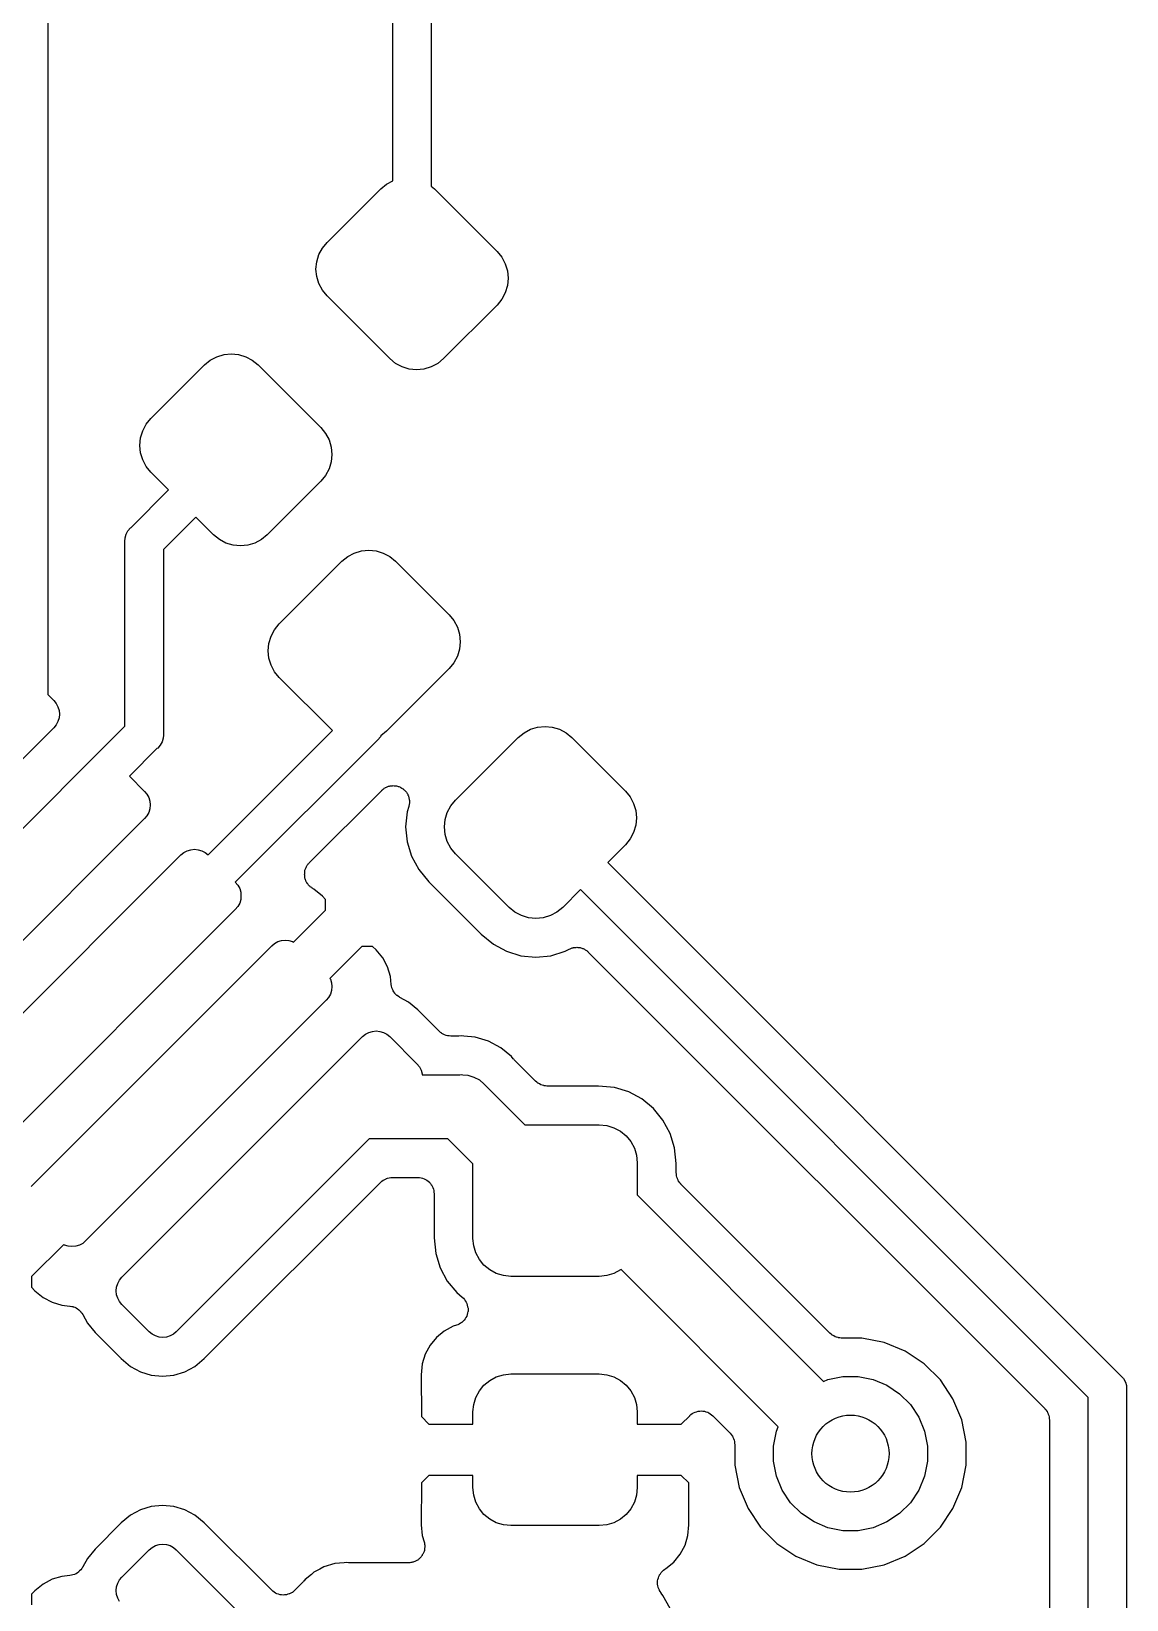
# Model space of a CAD drawing. Extents: x 70 to 232, y -100 to -50.
# Drawn here: x 227.96 to 232.22, y -65.62 to -59.51 of the extents above; entities that cross this region are included whole.
import ezdxf

# ---------------------------------------------------------------- set-up
doc = ezdxf.new("R2010")
doc.units = 0
doc.layers.add('BLACK', color=7, linetype='CONTINUOUS')

msp = doc.modelspace()

# ---------------------------------------------------------------- linework, layer by layer
at = {"layer": 'BLACK', "linetype": 'CONTINUOUS'}
for p, q in [((229.368, -60.095), (229.368, -57.974)), ((229.518, -57.9466), (229.518, -60.1169)), ((228.025, -59.4537), (228.025, -62.0954)), ((229.112, -60.3351), (229.321, -60.1265)), ((229.321, -60.1265), (229.343, -60.1081)), ((229.343, -60.1081), (229.368, -60.095)), ((229.518, -60.1169), (229.53, -60.1265)), ((229.53, -60.1265), (229.774, -60.3704)), ((229.08, -60.3829), (229.094, -60.3574)), ((229.094, -60.3574), (229.112, -60.3351)), ((229.774, -60.3704), (229.792, -60.3928)), ((229.069, -60.4394), (229.072, -60.4106)), ((229.072, -60.4106), (229.08, -60.3829)), ((229.792, -60.3928), (229.805, -60.4183)), ((229.805, -60.4183), (229.814, -60.446)), ((229.072, -60.4682), (229.069, -60.4394)), ((229.08, -60.4958), (229.072, -60.4682)), ((229.094, -60.5213), (229.08, -60.4958)), ((229.814, -60.446), (229.817, -60.4747)), ((229.817, -60.4747), (229.814, -60.5035)), ((229.112, -60.5437), (229.094, -60.5213)), ((229.356, -60.7876), (229.112, -60.5437)), ((229.792, -60.5567), (229.774, -60.579)), ((229.805, -60.5312), (229.792, -60.5567)), ((229.814, -60.5035), (229.805, -60.5312)), ((229.774, -60.579), (229.565, -60.7876)), ((228.635, -60.8124), (228.657, -60.794)), ((228.657, -60.794), (228.683, -60.7804)), ((228.683, -60.7804), (228.711, -60.772)), ((228.711, -60.772), (228.739, -60.7692)), ((228.739, -60.7692), (228.768, -60.772)), ((228.768, -60.772), (228.796, -60.7804)), ((228.796, -60.7804), (228.821, -60.794)), ((228.821, -60.794), (228.844, -60.8124)), ((229.379, -60.806), (229.356, -60.7876)), ((229.565, -60.7876), (229.543, -60.806)), ((228.426, -61.021), (228.635, -60.8124)), ((228.844, -60.8124), (229.088, -61.0563)), ((229.404, -60.8196), (229.379, -60.806)), ((229.432, -60.828), (229.404, -60.8196)), ((229.461, -60.8308), (229.432, -60.828)), ((229.489, -60.828), (229.461, -60.8308)), ((229.517, -60.8196), (229.489, -60.828)), ((229.543, -60.806), (229.517, -60.8196)), ((228.395, -61.0688), (228.408, -61.0433)), ((228.408, -61.0433), (228.426, -61.021)), ((228.383, -61.1253), (228.386, -61.0965)), ((228.386, -61.0965), (228.395, -61.0688)), ((229.088, -61.0563), (229.106, -61.0787)), ((229.106, -61.0787), (229.12, -61.1042)), ((229.12, -61.1042), (229.128, -61.1318)), ((228.386, -61.154), (228.383, -61.1253)), ((228.395, -61.1817), (228.386, -61.154)), ((229.128, -61.1318), (229.131, -61.1606)), ((229.131, -61.1606), (229.128, -61.1894)), ((228.408, -61.2072), (228.395, -61.1817)), ((228.426, -61.2296), (228.408, -61.2072)), ((228.495, -61.2985), (228.426, -61.2296)), ((229.12, -61.2171), (229.106, -61.2426)), ((229.128, -61.1894), (229.12, -61.2171)), ((229.088, -61.2649), (228.879, -61.4735)), ((229.106, -61.2426), (229.088, -61.2649)), ((228.35, -61.4444), (228.495, -61.2985)), ((228.601, -61.4046), (228.475, -61.5311)), ((228.67, -61.4735), (228.601, -61.4046)), ((228.326, -61.4853), (228.33, -61.4712)), ((228.33, -61.4712), (228.337, -61.4581)), ((228.337, -61.4581), (228.347, -61.4467)), ((228.347, -61.4467), (228.35, -61.4444)), ((228.693, -61.4919), (228.67, -61.4735)), ((228.879, -61.4735), (228.857, -61.4919)), ((228.325, -61.5), (228.326, -61.4853)), ((228.325, -61.5037), (228.325, -61.5)), ((228.325, -62.2189), (228.325, -61.5037)), ((228.475, -61.5311), (228.475, -62.2463)), ((228.718, -61.5055), (228.693, -61.4919)), ((228.746, -61.5139), (228.718, -61.5055)), ((228.775, -61.5167), (228.746, -61.5139)), ((228.804, -61.5139), (228.775, -61.5167)), ((228.831, -61.5055), (228.804, -61.5139)), ((228.857, -61.4919), (228.831, -61.5055)), ((229.246, -61.5361), (229.275, -61.5333)), ((229.275, -61.5333), (229.304, -61.5361)), ((228.926, -61.8204), (229.17, -61.5765)), ((229.17, -61.5765), (229.193, -61.5581)), ((229.193, -61.5581), (229.218, -61.5445)), ((229.218, -61.5445), (229.246, -61.5361)), ((229.304, -61.5361), (229.331, -61.5445)), ((229.331, -61.5445), (229.357, -61.5581)), ((229.357, -61.5581), (229.379, -61.5765)), ((229.379, -61.5765), (229.588, -61.7851)), ((228.908, -61.8428), (228.926, -61.8204)), ((229.588, -61.7851), (229.606, -61.8074)), ((229.606, -61.8074), (229.62, -61.8329)), ((229.62, -61.8329), (229.628, -61.8606)), ((228.883, -61.9247), (228.886, -61.896)), ((228.886, -61.896), (228.895, -61.8683)), ((228.895, -61.8683), (228.908, -61.8428)), ((229.628, -61.8606), (229.631, -61.8894)), ((229.631, -61.8894), (229.628, -61.9182)), ((228.886, -61.9535), (228.883, -61.9247)), ((228.895, -61.9812), (228.886, -61.9535)), ((229.62, -61.9458), (229.606, -61.9713)), ((229.628, -61.9182), (229.62, -61.9458)), ((228.908, -62.0067), (228.895, -61.9812)), ((228.926, -62.029), (228.908, -62.0067)), ((229.588, -61.9937), (229.344, -62.2376)), ((229.606, -61.9713), (229.588, -61.9937)), ((229.133, -62.2357), (228.926, -62.029)), ((228.025, -62.0954), (228.048, -62.1185)), ((228.048, -62.1185), (228.058, -62.1299)), ((228.058, -62.1299), (228.064, -62.1429)), ((228.064, -62.1429), (228.069, -62.1569)), ((228.064, -62.2003), (228.058, -62.2132)), ((228.069, -62.1862), (228.064, -62.2003)), ((228.069, -62.1569), (228.07, -62.1716)), ((228.07, -62.1716), (228.069, -62.1862)), ((228.048, -62.2246), (227.111, -63.1615)), ((227.777, -62.7672), (228.325, -62.2189)), ((228.058, -62.2132), (228.048, -62.2246)), ((228.474, -62.2647), (228.47, -62.2788)), ((228.475, -62.2537), (228.474, -62.2647)), ((228.475, -62.2463), (228.475, -62.25)), ((228.475, -62.25), (228.475, -62.2537)), ((228.475, -62.2537), (228.475, -62.2537)), ((228.649, -62.7196), (229.133, -62.2357)), ((229.32, -62.2597), (229.31, -62.2711)), ((229.322, -62.2554), (229.32, -62.2597)), ((229.344, -62.2376), (229.322, -62.2554)), ((229.612, -62.5063), (229.856, -62.2624)), ((229.856, -62.2624), (229.879, -62.244)), ((229.879, -62.244), (229.904, -62.2304)), ((229.904, -62.2304), (229.932, -62.222)), ((229.932, -62.222), (229.961, -62.2192)), ((229.961, -62.2192), (229.989, -62.222)), ((229.989, -62.222), (230.017, -62.2304)), ((230.017, -62.2304), (230.043, -62.244)), ((230.043, -62.244), (230.065, -62.2624)), ((230.065, -62.2624), (230.274, -62.471)), ((228.45, -62.3056), (228.343, -62.4132)), ((228.453, -62.3033), (228.45, -62.3056)), ((228.463, -62.2919), (228.453, -62.3033)), ((228.47, -62.2788), (228.463, -62.2919)), ((229.307, -62.2735), (228.755, -62.8256)), ((229.31, -62.2711), (229.307, -62.2735)), ((228.343, -62.4132), (228.402, -62.4721)), ((229.358, -62.4507), (229.361, -62.4504)), ((229.361, -62.4504), (229.364, -62.4499)), ((229.364, -62.4499), (229.367, -62.4499)), ((229.367, -62.4499), (229.37, -62.4496)), ((229.37, -62.4496), (229.373, -62.45)), ((229.373, -62.45), (229.376, -62.45)), ((229.376, -62.45), (229.38, -62.4506)), ((228.402, -62.4721), (228.411, -62.4835)), ((228.411, -62.4835), (228.418, -62.4964)), ((228.418, -62.4964), (228.422, -62.5105)), ((228.422, -62.5105), (228.424, -62.5251)), ((229.043, -62.7502), (229.325, -62.4682)), ((229.325, -62.4676), (229.328, -62.4657)), ((229.325, -62.4682), (229.325, -62.4676)), ((229.328, -62.4657), (229.33, -62.4636)), ((229.33, -62.4636), (229.333, -62.4618)), ((229.333, -62.4618), (229.335, -62.4599)), ((229.335, -62.4599), (229.338, -62.4585)), ((229.338, -62.4585), (229.34, -62.4568)), ((229.34, -62.4568), (229.343, -62.4556)), ((229.343, -62.4556), (229.346, -62.4542)), ((229.346, -62.4542), (229.349, -62.4533)), ((229.349, -62.4533), (229.352, -62.4522)), ((229.352, -62.4522), (229.355, -62.4516)), ((229.355, -62.4516), (229.358, -62.4507)), ((229.38, -62.4506), (229.383, -62.451)), ((229.383, -62.451), (229.386, -62.4519)), ((229.386, -62.4519), (229.389, -62.4525)), ((229.389, -62.4525), (229.392, -62.4537)), ((229.392, -62.4537), (229.395, -62.4547)), ((229.395, -62.4547), (229.397, -62.4561)), ((229.397, -62.4561), (229.4, -62.4573)), ((229.4, -62.4573), (229.403, -62.4591)), ((229.403, -62.4591), (229.405, -62.4606)), ((229.405, -62.4606), (229.408, -62.4626)), ((229.408, -62.4626), (229.41, -62.4643)), ((229.41, -62.4643), (229.413, -62.4665)), ((229.413, -62.4665), (229.415, -62.4685)), ((229.415, -62.4685), (229.417, -62.4709)), ((229.417, -62.4709), (229.419, -62.4731)), ((229.419, -62.4731), (229.421, -62.4757)), ((229.421, -62.4757), (229.423, -62.4782)), ((229.423, -62.4782), (229.424, -62.4809)), ((229.424, -62.4809), (229.426, -62.4834)), ((229.426, -62.4834), (229.427, -62.4863)), ((229.427, -62.4863), (229.429, -62.4891)), ((229.429, -62.4891), (229.429, -62.4921)), ((229.429, -62.4921), (229.431, -62.4949)), ((229.431, -62.4949), (229.431, -62.498)), ((229.431, -62.498), (229.432, -62.501)), ((229.432, -62.501), (229.432, -62.504)), ((229.432, -62.504), (229.433, -62.507)), ((229.433, -62.507), (229.433, -62.5102)), ((229.433, -62.5102), (229.433, -62.5134)), ((229.594, -62.5287), (229.612, -62.5063)), ((230.274, -62.471), (230.292, -62.4933)), ((230.292, -62.4933), (230.305, -62.5188)), ((228.411, -62.5668), (228.402, -62.5782)), ((228.418, -62.5538), (228.411, -62.5668)), ((228.422, -62.5398), (228.418, -62.5538)), ((228.424, -62.5251), (228.422, -62.5398)), ((229.424, -62.5524), (229.418, -62.6106)), ((229.431, -62.5316), (229.424, -62.5524)), ((229.432, -62.5257), (229.431, -62.5286)), ((229.431, -62.5286), (229.431, -62.5316)), ((229.433, -62.5194), (229.432, -62.5225)), ((229.432, -62.5225), (229.432, -62.5257)), ((229.433, -62.5134), (229.433, -62.5164)), ((229.433, -62.5164), (229.433, -62.5194)), ((229.572, -62.5818), (229.58, -62.5542)), ((229.58, -62.5542), (229.594, -62.5287)), ((230.305, -62.5188), (230.314, -62.5465)), ((230.314, -62.5465), (230.317, -62.5753)), ((228.402, -62.5782), (227.465, -63.5151)), ((229.418, -62.6106), (229.424, -62.6688)), ((229.569, -62.6106), (229.572, -62.5818)), ((229.572, -62.6394), (229.569, -62.6106)), ((230.305, -62.6317), (230.292, -62.6572)), ((230.314, -62.604), (230.305, -62.6317)), ((230.317, -62.5753), (230.314, -62.604)), ((229.424, -62.6688), (229.441, -62.7248)), ((229.58, -62.6671), (229.572, -62.6394)), ((229.594, -62.6926), (229.58, -62.6671)), ((229.612, -62.7149), (229.594, -62.6926)), ((230.274, -62.6796), (230.205, -62.7485)), ((230.292, -62.6572), (230.274, -62.6796)), ((227.606, -63.6565), (228.543, -62.7196)), ((228.543, -62.7196), (228.555, -62.7103)), ((228.555, -62.7103), (228.567, -62.7033)), ((228.567, -62.7033), (228.582, -62.6991)), ((228.582, -62.6991), (228.596, -62.6976)), ((228.596, -62.6976), (228.611, -62.6991)), ((228.611, -62.6991), (228.625, -62.7033)), ((228.625, -62.7033), (228.638, -62.7103)), ((228.638, -62.7103), (228.649, -62.7196)), ((229.037, -62.7572), (229.039, -62.7545)), ((229.039, -62.7545), (229.041, -62.7525)), ((229.041, -62.7525), (229.043, -62.7502)), ((229.441, -62.7248), (229.469, -62.7763)), ((229.821, -62.9235), (229.612, -62.7149)), ((230.205, -62.7485), (232.2, -64.7444)), ((229.024, -62.7949), (229.025, -62.7916)), ((229.025, -62.7978), (229.024, -62.7949)), ((229.025, -62.7855), (229.026, -62.7825)), ((229.025, -62.7883), (229.025, -62.7855)), ((229.025, -62.7916), (229.025, -62.7883)), ((229.025, -62.8007), (229.025, -62.7978)), ((229.025, -62.8039), (229.025, -62.8007)), ((229.025, -62.8072), (229.025, -62.8039)), ((229.026, -62.81), (229.025, -62.8072)), ((229.026, -62.7794), (229.027, -62.7762)), ((229.026, -62.7825), (229.026, -62.7794)), ((229.027, -62.8129), (229.026, -62.81)), ((229.027, -62.7762), (229.028, -62.7735)), ((229.028, -62.8159), (229.027, -62.8129)), ((229.028, -62.7735), (229.029, -62.7707)), ((229.029, -62.8191), (229.028, -62.8159)), ((229.029, -62.7707), (229.031, -62.7678)), ((229.031, -62.7678), (229.032, -62.7648)), ((229.032, -62.7648), (229.034, -62.7624)), ((229.034, -62.7624), (229.035, -62.7598)), ((229.035, -62.7598), (229.037, -62.7572)), ((229.469, -62.7763), (229.508, -62.8239)), ((228.755, -62.8256), (228.765, -62.837)), ((228.765, -62.837), (228.772, -62.85)), ((228.772, -62.85), (228.776, -62.864)), ((228.776, -62.864), (228.777, -62.8787)), ((229.03, -62.8217), (229.029, -62.8191)), ((229.031, -62.8244), (229.03, -62.8217)), ((229.033, -62.8271), (229.031, -62.8244)), ((229.035, -62.8301), (229.033, -62.8271)), ((229.037, -62.8323), (229.035, -62.8301)), ((229.038, -62.8348), (229.037, -62.8323)), ((229.04, -62.8371), (229.038, -62.8348)), ((229.043, -62.8397), (229.04, -62.8371)), ((229.045, -62.8416), (229.043, -62.8397)), ((229.047, -62.8437), (229.045, -62.8416)), ((229.05, -62.8455), (229.047, -62.8437)), ((229.052, -62.8476), (229.05, -62.8455)), ((229.055, -62.849), (229.052, -62.8476)), ((229.057, -62.8507), (229.055, -62.849)), ((229.058, -62.8511), (229.057, -62.8507)), ((229.061, -62.853), (229.058, -62.8511)), ((229.094, -62.8794), (229.061, -62.853)), ((229.508, -62.8239), (229.712, -63.0281)), ((230.099, -62.8546), (230.03, -62.9235)), ((232.075, -64.8311), (230.099, -62.8546)), ((228.755, -62.9317), (227.818, -63.8686)), ((228.765, -62.9203), (228.755, -62.9317)), ((228.772, -62.9074), (228.765, -62.9203)), ((228.776, -62.8933), (228.772, -62.9074)), ((228.777, -62.8787), (228.776, -62.8933)), ((228.982, -63.0587), (229.106, -62.9343)), ((229.106, -62.8928), (229.094, -62.8794)), ((229.106, -62.9343), (229.106, -62.8928)), ((229.843, -62.9419), (229.821, -62.9235)), ((230.03, -62.9235), (230.007, -62.9419)), ((229.869, -62.9555), (229.843, -62.9419)), ((229.896, -62.9639), (229.869, -62.9555)), ((229.925, -62.9667), (229.896, -62.9639)), ((229.954, -62.9639), (229.925, -62.9667)), ((229.982, -62.9555), (229.954, -62.9639)), ((230.007, -62.9419), (229.982, -62.9555)), ((228.908, -63.0638), (228.921, -63.0569)), ((228.921, -63.0569), (228.935, -63.0526)), ((228.935, -63.0526), (228.95, -63.0512)), ((228.95, -63.0512), (228.964, -63.0526)), ((228.964, -63.0526), (228.978, -63.0569)), ((228.978, -63.0569), (228.982, -63.0587)), ((229.712, -63.0281), (229.76, -63.0672)), ((227.96, -64.01), (228.897, -63.0731)), ((228.897, -63.0731), (228.908, -63.0638)), ((229.248, -63.0757), (229.123, -63.2001)), ((229.289, -63.0757), (229.248, -63.0757)), ((229.303, -63.0884), (229.289, -63.0757)), ((229.329, -63.1206), (229.303, -63.0884)), ((229.348, -63.1553), (229.329, -63.1206)), ((229.76, -63.0672), (229.811, -63.0947)), ((229.811, -63.0947), (229.867, -63.1117)), ((229.867, -63.1117), (229.925, -63.1174)), ((229.925, -63.1174), (229.983, -63.1117)), ((229.983, -63.1117), (230.039, -63.0947)), ((230.039, -63.0947), (230.055, -63.0866)), ((230.055, -63.0862), (230.058, -63.0851)), ((230.055, -63.0866), (230.055, -63.0862)), ((230.058, -63.0851), (230.061, -63.0838)), ((230.061, -63.0838), (230.064, -63.0828)), ((230.064, -63.0828), (230.067, -63.0816)), ((230.067, -63.0816), (230.07, -63.0811)), ((230.07, -63.0811), (230.072, -63.0803)), ((230.072, -63.0803), (230.076, -63.0799)), ((230.076, -63.0799), (230.079, -63.0793)), ((230.079, -63.0793), (230.082, -63.0794)), ((230.082, -63.0794), (230.085, -63.0791)), ((230.085, -63.0791), (230.088, -63.0794)), ((230.088, -63.0794), (230.092, -63.0795)), ((230.092, -63.0795), (230.094, -63.0801)), ((230.094, -63.0801), (230.097, -63.0803)), ((230.097, -63.0803), (230.1, -63.0813)), ((230.1, -63.0813), (230.104, -63.082)), ((230.104, -63.082), (230.106, -63.0831)), ((230.106, -63.0831), (230.109, -63.084)), ((230.109, -63.084), (230.112, -63.0856)), ((230.112, -63.0856), (230.115, -63.0869)), ((230.115, -63.0869), (230.117, -63.0885)), ((230.117, -63.0885), (230.12, -63.0898)), ((230.12, -63.0898), (230.123, -63.092)), ((230.123, -63.092), (230.125, -63.0939)), ((230.125, -63.0939), (230.127, -63.0959)), ((230.127, -63.0959), (230.129, -63.0977)), ((230.129, -63.0977), (231.906, -64.8746)), ((229.359, -63.193), (229.348, -63.1553)), ((229.123, -63.2001), (229.125, -63.2035)), ((229.125, -63.2035), (229.129, -63.2176)), ((229.129, -63.2176), (229.131, -63.2322)), ((229.131, -63.2322), (229.129, -63.2469)), ((229.362, -63.2244), (229.359, -63.193)), ((229.363, -63.2302), (229.362, -63.2244)), ((229.364, -63.236), (229.363, -63.2302)), ((229.364, -63.2363), (229.364, -63.236)), ((229.364, -63.2366), (229.364, -63.2363)), ((229.367, -63.2421), (229.364, -63.2366)), ((229.369, -63.2475), (229.367, -63.2421)), ((229.109, -63.2853), (228.172, -64.2222)), ((229.118, -63.2739), (229.109, -63.2853)), ((229.125, -63.2609), (229.118, -63.2739)), ((229.129, -63.2469), (229.125, -63.2609)), ((229.369, -63.2477), (229.369, -63.2475)), ((229.369, -63.248), (229.369, -63.2477)), ((229.372, -63.2529), (229.369, -63.248)), ((229.376, -63.2579), (229.372, -63.2529)), ((229.376, -63.2581), (229.376, -63.2579)), ((229.376, -63.2584), (229.376, -63.2581)), ((229.38, -63.2625), (229.376, -63.2584)), ((229.384, -63.2668), (229.38, -63.2625)), ((229.385, -63.2669), (229.384, -63.2668)), ((229.385, -63.2671), (229.385, -63.2669)), ((229.39, -63.2704), (229.385, -63.2671)), ((229.395, -63.2738), (229.39, -63.2704)), ((229.395, -63.2741), (229.395, -63.2738)), ((229.395, -63.2742), (229.395, -63.2741)), ((229.395, -63.2741), (229.395, -63.2741)), ((229.395, -63.2741), (229.395, -63.2741)), ((229.429, -63.292), (229.395, -63.2742)), ((229.465, -63.3221), (229.429, -63.292)), ((229.55, -63.4064), (229.465, -63.3221)), ((228.313, -64.3636), (229.25, -63.4267)), ((229.25, -63.4267), (229.262, -63.4174)), ((229.262, -63.4174), (229.275, -63.4104)), ((229.275, -63.4104), (229.289, -63.4062)), ((229.289, -63.4062), (229.303, -63.4047)), ((229.303, -63.4047), (229.318, -63.4062)), ((229.318, -63.4062), (229.332, -63.4104)), ((229.332, -63.4104), (229.345, -63.4174)), ((229.345, -63.4174), (229.356, -63.4267)), ((229.356, -63.4267), (229.462, -63.5328)), ((229.554, -63.4101), (229.55, -63.4064)), ((229.559, -63.4139), (229.554, -63.4101)), ((229.559, -63.4141), (229.559, -63.4139)), ((229.559, -63.4143), (229.559, -63.4141)), ((229.564, -63.4171), (229.559, -63.4143)), ((229.57, -63.4199), (229.564, -63.4171)), ((229.57, -63.42), (229.57, -63.4199)), ((229.57, -63.4201), (229.57, -63.42)), ((229.576, -63.4218), (229.57, -63.4201)), ((229.581, -63.4236), (229.576, -63.4218)), ((229.582, -63.4236), (229.581, -63.4236)), ((229.582, -63.4237), (229.582, -63.4236)), ((229.588, -63.4243), (229.582, -63.4237)), ((229.594, -63.425), (229.588, -63.4243)), ((229.595, -63.425), (229.594, -63.425)), ((229.594, -63.425), (229.594, -63.425)), ((229.594, -63.425), (229.594, -63.425)), ((229.594, -63.425), (229.594, -63.425)), ((229.618, -63.425), (229.595, -63.425)), ((229.621, -63.4247), (229.618, -63.425)), ((229.624, -63.4248), (229.621, -63.4247)), ((229.625, -63.4247), (229.624, -63.4248)), ((229.635, -63.4237), (229.625, -63.4247)), ((229.645, -63.4247), (229.635, -63.4237)), ((229.689, -63.429), (229.645, -63.4247)), ((229.645, -63.4247), (229.645, -63.4247)), ((229.741, -63.4447), (229.689, -63.429)), ((229.789, -63.4702), (229.741, -63.4447)), ((229.83, -63.5046), (229.789, -63.4702)), ((229.462, -63.5328), (229.472, -63.5441)), ((229.472, -63.5441), (229.479, -63.5571)), ((229.837, -63.5127), (229.83, -63.5046)), ((229.839, -63.5146), (229.837, -63.5127)), ((229.841, -63.5167), (229.839, -63.5146)), ((229.841, -63.5173), (229.841, -63.5167)), ((229.924, -63.6004), (229.841, -63.5173)), ((229.479, -63.5571), (229.483, -63.5712)), ((229.483, -63.5712), (229.483, -63.575)), ((229.483, -63.575), (229.629, -63.575)), ((229.629, -63.575), (229.635, -63.5744)), ((229.635, -63.5744), (229.641, -63.575)), ((229.641, -63.575), (229.641, -63.575)), ((229.641, -63.575), (229.66, -63.5768)), ((229.66, -63.5768), (229.683, -63.584)), ((229.683, -63.584), (229.705, -63.5956)), ((229.705, -63.5956), (229.724, -63.6112)), ((229.929, -63.6041), (229.924, -63.6004)), ((229.933, -63.6079), (229.929, -63.6041)), ((229.934, -63.608), (229.933, -63.6079)), ((229.934, -63.6082), (229.934, -63.608)), ((229.939, -63.611), (229.934, -63.6082)), ((229.724, -63.6112), (229.728, -63.616)), ((229.728, -63.616), (229.882, -63.77)), ((229.944, -63.6138), (229.939, -63.611)), ((229.944, -63.6139), (229.944, -63.6138)), ((229.945, -63.6141), (229.944, -63.6139)), ((229.95, -63.6158), (229.945, -63.6141)), ((229.956, -63.6176), (229.95, -63.6158)), ((229.957, -63.6177), (229.956, -63.6176)), ((229.956, -63.6176), (229.956, -63.6176)), ((229.962, -63.6183), (229.957, -63.6177)), ((229.968, -63.619), (229.962, -63.6183)), ((229.969, -63.619), (229.968, -63.619)), ((230.169, -63.619), (229.969, -63.619)), ((229.969, -63.619), (229.969, -63.619)), ((229.969, -63.619), (229.969, -63.619)), ((229.969, -63.619), (229.969, -63.619)), ((230.231, -63.625), (230.169, -63.619)), ((230.287, -63.642), (230.231, -63.625)), ((230.338, -63.6695), (230.287, -63.642)), ((230.383, -63.7066), (230.338, -63.6695)), ((230.42, -63.7518), (230.383, -63.7066)), ((229.882, -63.77), (230.172, -63.77)), ((230.172, -63.77), (230.201, -63.7728)), ((230.201, -63.7728), (230.229, -63.7812)), ((230.229, -63.7812), (230.254, -63.7949)), ((230.448, -63.8034), (230.42, -63.7518)), ((229.276, -63.825), (228.525, -64.5757)), ((229.583, -63.825), (229.276, -63.825)), ((229.68, -63.9218), (229.583, -63.825)), ((230.254, -63.7949), (230.277, -63.8132)), ((230.277, -63.8132), (230.295, -63.8356)), ((230.295, -63.8356), (230.309, -63.8611)), ((230.465, -63.8593), (230.448, -63.8034)), ((230.309, -63.8611), (230.317, -63.8887)), ((230.317, -63.8887), (230.32, -63.9175)), ((230.471, -63.9206), (230.465, -63.8593)), ((229.348, -63.9779), (229.354, -63.9762)), ((229.354, -63.9761), (229.36, -63.9756)), ((229.354, -63.9762), (229.354, -63.9761)), ((229.354, -63.9762), (229.354, -63.9762)), ((229.36, -63.9756), (229.366, -63.975)), ((229.366, -63.975), (229.465, -63.975)), ((229.465, -63.975), (229.466, -63.975)), ((229.466, -63.975), (229.466, -63.975)), ((229.466, -63.975), (229.466, -63.975)), ((229.466, -63.975), (229.466, -63.975)), ((229.466, -63.975), (229.472, -63.9757)), ((229.472, -63.9757), (229.478, -63.9763)), ((229.478, -63.9763), (229.478, -63.9764)), ((229.478, -63.9764), (229.479, -63.9764)), ((229.479, -63.9764), (229.484, -63.9782)), ((229.68, -64.2125), (229.68, -63.9218)), ((230.32, -63.9175), (230.32, -64.0432)), ((230.471, -63.9558), (230.471, -63.9206)), ((230.472, -63.9617), (230.471, -63.9558)), ((230.472, -63.9675), (230.472, -63.9617)), ((230.472, -63.9678), (230.472, -63.9675)), ((230.472, -63.9682), (230.472, -63.9678)), ((230.474, -63.9738), (230.472, -63.9682)), ((230.476, -63.9794), (230.474, -63.9738)), ((228.634, -64.6803), (229.321, -63.9936)), ((229.321, -63.9934), (229.322, -63.993)), ((229.321, -63.9935), (229.321, -63.9934)), ((229.321, -63.9934), (229.321, -63.9934)), ((229.321, -63.9936), (229.321, -63.9935)), ((229.322, -63.993), (229.326, -63.9893)), ((229.326, -63.9893), (229.331, -63.9856)), ((229.331, -63.9855), (229.332, -63.9852)), ((229.331, -63.9856), (229.331, -63.9855)), ((229.332, -63.9852), (229.337, -63.9826)), ((229.337, -63.9826), (229.342, -63.9798)), ((229.342, -63.9797), (229.343, -63.9795)), ((229.342, -63.9798), (229.342, -63.9797)), ((229.343, -63.9795), (229.348, -63.9779)), ((229.484, -63.9782), (229.49, -63.98)), ((229.49, -63.98), (229.49, -63.9801)), ((229.49, -63.9801), (229.49, -63.9801)), ((229.49, -63.9801), (229.496, -63.983)), ((229.496, -63.983), (229.501, -63.9859)), ((229.501, -63.9859), (229.501, -63.986)), ((229.501, -63.986), (229.501, -63.9861)), ((229.501, -63.9861), (229.506, -63.9899)), ((229.506, -63.9899), (229.511, -63.9938)), ((229.511, -63.9938), (229.511, -63.9939)), ((229.511, -63.9939), (229.511, -63.9941)), ((229.511, -63.9941), (229.515, -63.9988)), ((229.515, -63.9988), (229.518, -64.0034)), ((229.518, -64.0034), (229.518, -64.0036)), ((229.518, -64.0036), (229.519, -64.0037)), ((229.519, -64.0037), (229.521, -64.0091)), ((229.521, -64.0091), (229.524, -64.0143)), ((229.524, -64.0143), (229.524, -64.0145)), ((229.524, -64.0145), (229.524, -64.0147)), ((229.524, -64.0147), (229.526, -64.0204)), ((229.526, -64.0204), (229.528, -64.0262)), ((229.528, -64.0262), (229.528, -64.0264)), ((229.528, -64.0264), (229.528, -64.0266)), ((229.528, -64.0266), (229.528, -64.0325)), ((229.528, -64.0325), (229.529, -64.0385)), ((230.476, -63.9797), (230.476, -63.9794)), ((230.476, -63.98), (230.476, -63.9797)), ((230.479, -63.9852), (230.476, -63.98)), ((230.481, -63.9904), (230.479, -63.9852)), ((230.481, -63.9907), (230.481, -63.9904)), ((230.482, -63.991), (230.481, -63.9907)), ((230.485, -63.9955), (230.482, -63.991)), ((230.489, -64.0001), (230.485, -63.9955)), ((230.489, -64.0006), (230.489, -64.0001)), ((230.49, -64.0007), (230.489, -64.0006)), ((230.489, -64.0006), (230.489, -64.0006)), ((230.489, -64.0006), (230.489, -64.0006)), ((231.07, -64.5814), (230.49, -64.0007)), ((229.529, -64.0385), (229.529, -64.2094)), ((230.32, -64.0432), (231.045, -64.7686)), ((229.529, -64.2094), (229.535, -64.2707)), ((229.683, -64.2413), (229.68, -64.2125)), ((228.087, -64.2366), (227.962, -64.361)), ((228.09, -64.2384), (228.087, -64.2366)), ((228.104, -64.2427), (228.09, -64.2384)), ((228.119, -64.2441), (228.104, -64.2427)), ((228.134, -64.2427), (228.119, -64.2441)), ((228.148, -64.2384), (228.134, -64.2427)), ((228.161, -64.2315), (228.148, -64.2384)), ((228.172, -64.2222), (228.161, -64.2315)), ((229.535, -64.2707), (229.552, -64.3266)), ((229.691, -64.2689), (229.683, -64.2413)), ((229.705, -64.2944), (229.691, -64.2689)), ((229.552, -64.3266), (229.58, -64.3782)), ((229.723, -64.3168), (229.705, -64.2944)), ((229.746, -64.3351), (229.723, -64.3168)), ((229.771, -64.3488), (229.746, -64.3351)), ((230.254, -64.3351), (230.229, -64.3488)), ((230.257, -64.3334), (230.254, -64.3351)), ((230.869, -64.9454), (230.257, -64.3334)), ((227.962, -64.361), (227.962, -64.4025)), ((227.962, -64.4025), (227.975, -64.4159)), ((228.291, -64.4166), (228.293, -64.402)), ((228.293, -64.402), (228.297, -64.3879)), ((228.297, -64.3879), (228.304, -64.375)), ((228.304, -64.375), (228.313, -64.3636)), ((229.58, -64.3782), (229.617, -64.4234)), ((229.799, -64.3572), (229.771, -64.3488)), ((229.827, -64.36), (229.799, -64.3572)), ((230.172, -64.36), (229.827, -64.36)), ((230.201, -64.3572), (230.172, -64.36)), ((230.229, -64.3488), (230.201, -64.3572)), ((227.975, -64.4159), (228.007, -64.4423)), ((228.007, -64.4423), (228.042, -64.4609)), ((228.042, -64.4609), (228.08, -64.4723)), ((228.293, -64.4313), (228.291, -64.4166)), ((228.297, -64.4453), (228.293, -64.4313)), ((228.304, -64.4583), (228.297, -64.4453)), ((228.313, -64.4697), (228.304, -64.4583)), ((229.617, -64.4234), (229.638, -64.4406)), ((229.638, -64.4406), (229.638, -64.441)), ((229.638, -64.441), (229.638, -64.441)), ((229.638, -64.441), (229.638, -64.441)), ((229.638, -64.441), (229.638, -64.4412)), ((229.638, -64.4412), (229.643, -64.4455)), ((229.643, -64.4455), (229.647, -64.4499)), ((229.647, -64.4499), (229.647, -64.45)), ((229.647, -64.45), (229.647, -64.4501)), ((229.647, -64.4501), (229.65, -64.4551)), ((229.65, -64.4551), (229.654, -64.4602)), ((229.654, -64.4602), (229.654, -64.4604)), ((229.654, -64.4604), (229.654, -64.4605)), ((229.654, -64.4605), (229.656, -64.4661)), ((228.08, -64.4723), (228.111, -64.4754)), ((228.111, -64.4754), (228.111, -64.4754)), ((228.111, -64.4754), (228.111, -64.4754)), ((228.111, -64.4754), (228.111, -64.4754)), ((228.111, -64.4754), (228.112, -64.4755)), ((228.112, -64.4755), (228.118, -64.4767)), ((228.118, -64.4767), (228.124, -64.4779)), ((228.124, -64.4779), (228.124, -64.478)), ((228.124, -64.478), (228.124, -64.4781)), ((228.124, -64.4781), (228.13, -64.4804)), ((228.13, -64.4804), (228.135, -64.4827)), ((228.135, -64.4827), (228.135, -64.4829)), ((228.135, -64.4829), (228.135, -64.483)), ((228.135, -64.483), (228.14, -64.4863)), ((228.14, -64.4863), (228.145, -64.4896)), ((228.145, -64.4896), (228.145, -64.4898)), ((228.145, -64.4898), (228.146, -64.49)), ((228.146, -64.49), (228.15, -64.4942)), ((228.15, -64.4942), (228.154, -64.4984)), ((228.154, -64.4984), (228.154, -64.4986)), ((228.154, -64.4986), (228.154, -64.4988)), ((228.154, -64.4988), (228.158, -64.5038)), ((228.158, -64.5038), (228.161, -64.5087)), ((228.161, -64.5087), (228.179, -64.542)), ((228.419, -64.5757), (228.313, -64.4697)), ((229.65, -64.5251), (229.646, -64.5301)), ((229.653, -64.5201), (229.65, -64.5251)), ((229.656, -64.5143), (229.653, -64.5198)), ((229.653, -64.5198), (229.653, -64.52)), ((229.653, -64.52), (229.653, -64.5201)), ((229.656, -64.4661), (229.658, -64.4717)), ((229.658, -64.5087), (229.656, -64.5143)), ((229.658, -64.4717), (229.658, -64.4718)), ((229.658, -64.4718), (229.658, -64.472)), ((229.658, -64.472), (229.659, -64.4781)), ((229.659, -64.5025), (229.658, -64.5084)), ((229.658, -64.5084), (229.658, -64.5085)), ((229.658, -64.5085), (229.658, -64.5087)), ((229.659, -64.4781), (229.661, -64.4839)), ((229.66, -64.4965), (229.659, -64.5025)), ((229.661, -64.4963), (229.66, -64.4964)), ((229.66, -64.4964), (229.66, -64.4965)), ((229.661, -64.4839), (229.661, -64.484)), ((229.661, -64.484), (229.661, -64.4842)), ((229.661, -64.4842), (229.661, -64.4903)), ((229.661, -64.4903), (229.661, -64.4963)), ((228.179, -64.542), (228.209, -64.5787)), ((228.209, -64.5787), (228.31, -64.6803)), ((228.431, -64.5851), (228.419, -64.5757)), ((228.444, -64.592), (228.431, -64.5851)), ((228.514, -64.5851), (228.501, -64.592)), ((228.525, -64.5757), (228.514, -64.5851)), ((229.568, -64.5729), (229.538, -64.5979)), ((229.603, -64.5543), (229.568, -64.5729)), ((229.616, -64.5505), (229.603, -64.5543)), ((229.621, -64.5482), (229.616, -64.5505)), ((229.627, -64.5459), (229.621, -64.5482)), ((229.632, -64.5424), (229.627, -64.5457)), ((229.627, -64.5457), (229.627, -64.5458)), ((229.627, -64.5458), (229.627, -64.5459)), ((229.637, -64.539), (229.632, -64.5424)), ((229.638, -64.5389), (229.637, -64.5389)), ((229.637, -64.5389), (229.637, -64.539)), ((229.642, -64.5346), (229.638, -64.5389)), ((229.646, -64.5303), (229.642, -64.5346)), ((229.646, -64.5301), (229.646, -64.5302)), ((229.646, -64.5302), (229.646, -64.5303)), ((231.075, -64.5851), (231.07, -64.5814)), ((231.079, -64.5889), (231.075, -64.5851)), ((228.458, -64.5963), (228.444, -64.592)), ((228.472, -64.5977), (228.458, -64.5963)), ((228.487, -64.5963), (228.472, -64.5977)), ((228.501, -64.592), (228.487, -64.5963)), ((229.513, -64.6283), (229.494, -64.6631)), ((229.538, -64.5979), (229.513, -64.6283)), ((231.08, -64.5891), (231.079, -64.5889)), ((231.08, -64.5893), (231.08, -64.5891)), ((231.085, -64.5921), (231.08, -64.5893)), ((231.09, -64.5949), (231.085, -64.5921)), ((231.091, -64.595), (231.09, -64.5949)), ((231.091, -64.5951), (231.091, -64.595)), ((231.096, -64.5968), (231.091, -64.5951)), ((231.102, -64.5986), (231.096, -64.5968)), ((231.103, -64.5987), (231.102, -64.5986)), ((231.102, -64.5986), (231.102, -64.5986)), ((231.109, -64.5993), (231.103, -64.5987)), ((231.114, -64.6), (231.109, -64.5993)), ((231.115, -64.6), (231.114, -64.6)), ((231.194, -64.6), (231.115, -64.6)), ((231.115, -64.6), (231.115, -64.6)), ((231.115, -64.6), (231.115, -64.6)), ((231.115, -64.6), (231.115, -64.6)), ((231.281, -64.6173), (231.194, -64.6)), ((231.363, -64.6512), (231.281, -64.6173)), ((228.31, -64.6803), (228.347, -64.7104)), ((228.598, -64.7104), (228.634, -64.6803)), ((229.483, -64.7008), (229.479, -64.7429)), ((229.494, -64.6631), (229.483, -64.7008)), ((231.437, -64.7005), (231.363, -64.6512)), ((231.5, -64.7631), (231.437, -64.7005)), ((228.347, -64.7104), (228.386, -64.7312)), ((228.386, -64.7312), (228.428, -64.7441)), ((228.428, -64.7441), (228.472, -64.7484)), ((228.472, -64.7484), (228.516, -64.7441)), ((228.516, -64.7441), (228.559, -64.7312)), ((228.559, -64.7312), (228.598, -64.7104)), ((229.479, -64.7429), (229.48, -64.9061)), ((229.723, -64.7832), (229.746, -64.7649)), ((229.746, -64.7649), (229.771, -64.7512)), ((229.771, -64.7512), (229.799, -64.7428)), ((229.799, -64.7428), (229.827, -64.74)), ((229.827, -64.74), (230.172, -64.74)), ((230.172, -64.74), (230.201, -64.7428)), ((230.201, -64.7428), (230.229, -64.7512)), ((230.229, -64.7512), (230.254, -64.7649)), ((230.254, -64.7649), (230.277, -64.7832)), ((231.045, -64.7686), (231.062, -64.7615)), ((231.062, -64.7615), (231.12, -64.75)), ((231.12, -64.75), (231.18, -64.75)), ((231.18, -64.75), (231.238, -64.7615)), ((231.238, -64.7615), (231.292, -64.7841)), ((231.549, -64.8368), (231.5, -64.7631)), ((232.2, -64.7444), (232.203, -64.7467)), ((232.203, -64.7467), (232.213, -64.7582)), ((232.213, -64.7582), (232.22, -64.7712)), ((229.683, -64.8587), (229.691, -64.8311)), ((229.691, -64.8311), (229.705, -64.8056)), ((229.705, -64.8056), (229.723, -64.7832)), ((230.277, -64.7832), (230.295, -64.8056)), ((230.295, -64.8056), (230.309, -64.8311)), ((230.309, -64.8311), (230.317, -64.8587)), ((231.292, -64.7841), (231.341, -64.817)), ((231.341, -64.817), (231.383, -64.8588)), ((232.075, -83.8189), (232.075, -64.8311)), ((232.22, -64.7712), (232.224, -64.7853)), ((232.224, -64.7853), (232.225, -64.7963)), ((232.225, -64.7963), (232.225, -64.7964)), ((232.225, -64.7964), (232.225, -64.8)), ((232.225, -64.8), (232.225, -64.8037)), ((232.225, -64.8037), (232.225, -83.8463)), ((229.68, -64.8875), (229.683, -64.8587)), ((229.68, -64.935), (229.68, -64.8875)), ((230.317, -64.8587), (230.32, -64.8875)), ((230.32, -64.8875), (230.32, -64.935)), ((230.534, -64.8942), (230.539, -64.8914)), ((230.539, -64.8914), (230.545, -64.8886)), ((230.545, -64.8885), (230.551, -64.8868)), ((230.545, -64.8886), (230.545, -64.8885)), ((230.545, -64.8886), (230.545, -64.8886)), ((230.551, -64.8868), (230.557, -64.8851)), ((230.557, -64.885), (230.563, -64.8845)), ((230.557, -64.8851), (230.557, -64.885)), ((230.557, -64.8851), (230.557, -64.8851)), ((230.563, -64.8845), (230.569, -64.8839)), ((230.569, -64.8839), (230.569, -64.8839)), ((230.569, -64.8839), (230.569, -64.8839)), ((230.569, -64.8839), (230.575, -64.8846)), ((230.575, -64.8846), (230.581, -64.8852)), ((230.581, -64.8852), (230.581, -64.8852)), ((230.581, -64.8852), (230.582, -64.8853)), ((230.582, -64.8853), (230.587, -64.887)), ((230.587, -64.887), (230.593, -64.8888)), ((230.593, -64.8888), (230.593, -64.8889)), ((230.593, -64.8889), (230.594, -64.889)), ((230.594, -64.889), (230.599, -64.8918)), ((230.599, -64.8918), (230.604, -64.8946)), ((231.383, -64.8588), (231.416, -64.9079)), ((231.583, -64.9187), (231.549, -64.8368)), ((231.906, -64.8746), (231.907, -64.8748)), ((231.907, -64.8748), (231.907, -64.8748)), ((231.907, -64.8748), (231.907, -64.8748)), ((231.907, -64.8748), (231.907, -64.8753)), ((231.907, -64.8753), (231.911, -64.8799)), ((231.911, -64.8799), (231.914, -64.8844)), ((231.914, -64.8844), (231.915, -64.8847)), ((231.915, -64.8847), (231.915, -64.8849)), ((231.915, -64.8849), (231.917, -64.8901)), ((231.917, -64.8901), (231.92, -64.8953)), ((229.48, -64.9061), (229.509, -64.935)), ((229.509, -64.935), (229.68, -64.935)), ((230.32, -64.935), (230.491, -64.935)), ((230.491, -64.935), (230.524, -64.9025)), ((230.524, -64.9019), (230.529, -64.8982)), ((230.524, -64.9022), (230.524, -64.9019)), ((230.524, -64.9025), (230.524, -64.9022)), ((230.524, -64.9022), (230.524, -64.9022)), ((230.524, -64.9022), (230.524, -64.9022)), ((230.529, -64.8982), (230.534, -64.8944)), ((230.534, -64.8943), (230.534, -64.8942)), ((230.534, -64.8944), (230.534, -64.8943)), ((230.604, -64.8946), (230.604, -64.8948)), ((230.604, -64.8948), (230.604, -64.8949)), ((230.604, -64.8949), (230.609, -64.8987)), ((230.609, -64.8987), (230.614, -64.9025)), ((230.614, -64.9025), (230.681, -64.9703)), ((230.862, -64.9625), (230.869, -64.9454)), ((231.416, -64.9079), (231.438, -64.9625)), ((231.6, -65.0057), (231.583, -64.9187)), ((231.92, -64.8953), (231.92, -64.8957)), ((231.92, -64.8957), (231.92, -64.8959)), ((231.92, -64.8959), (231.922, -64.9015)), ((231.922, -64.9015), (231.924, -64.9072)), ((231.924, -64.9072), (231.924, -64.9075)), ((231.924, -64.9075), (231.924, -64.9078)), ((231.924, -64.9078), (231.924, -64.9137)), ((231.924, -64.9137), (231.925, -64.9195)), ((231.925, -64.9195), (231.925, -67.2987)), ((230.681, -64.9703), (230.682, -64.9705)), ((230.682, -64.9705), (230.682, -64.9705)), ((230.682, -64.9705), (230.682, -64.9705)), ((230.682, -64.9705), (230.682, -64.9709)), ((230.682, -64.9709), (230.686, -64.9755)), ((230.686, -64.9755), (230.689, -64.9801)), ((230.689, -64.9801), (230.69, -64.9804)), ((230.69, -64.9804), (230.69, -64.9806)), ((230.69, -64.9806), (230.692, -64.9858)), ((230.692, -64.9858), (230.695, -64.991)), ((230.695, -64.991), (230.695, -64.9913)), ((230.695, -64.9913), (230.695, -64.9916)), ((230.695, -64.9916), (230.697, -64.9972)), ((230.697, -64.9972), (230.699, -65.0029)), ((230.699, -65.0029), (230.699, -65.0032)), ((230.699, -65.0032), (230.699, -65.0035)), ((230.699, -65.0035), (230.699, -65.0093)), ((230.699, -65.0093), (230.7, -65.0152)), ((230.85, -65.0205), (230.862, -64.9625)), ((231.438, -64.9625), (231.45, -65.0205)), ((231.6, -65.0943), (231.6, -65.0057)), ((230.7, -65.0152), (230.7, -65.0943)), ((230.85, -65.0795), (230.85, -65.0205)), ((231.45, -65.0205), (231.45, -65.0795)), ((229.509, -65.135), (229.48, -65.1639)), ((229.68, -65.135), (229.509, -65.135)), ((229.68, -65.1825), (229.68, -65.135)), ((230.491, -65.135), (230.32, -65.135)), ((230.32, -65.135), (230.32, -65.1825)), ((230.52, -65.1639), (230.491, -65.135)), ((230.7, -65.0943), (230.717, -65.1813)), ((230.862, -65.1375), (230.85, -65.0795)), ((231.45, -65.0795), (231.438, -65.1375)), ((231.583, -65.1813), (231.6, -65.0943)), ((229.48, -65.1639), (229.479, -65.3271)), ((229.683, -65.2113), (229.68, -65.1825)), ((230.32, -65.1825), (230.317, -65.2113)), ((230.521, -65.3271), (230.52, -65.1639)), ((230.717, -65.1813), (230.751, -65.2632)), ((230.884, -65.1921), (230.862, -65.1375)), ((230.917, -65.2412), (230.884, -65.1921)), ((231.416, -65.1921), (231.383, -65.2412)), ((231.438, -65.1375), (231.416, -65.1921)), ((231.549, -65.2632), (231.583, -65.1813)), ((228.428, -65.2559), (228.386, -65.2688)), ((228.472, -65.2516), (228.428, -65.2559)), ((228.516, -65.2559), (228.472, -65.2516)), ((228.559, -65.2688), (228.516, -65.2559)), ((229.691, -65.2389), (229.683, -65.2113)), ((229.705, -65.2644), (229.691, -65.2389)), ((230.309, -65.2389), (230.295, -65.2644)), ((230.317, -65.2113), (230.309, -65.2389)), ((230.959, -65.283), (230.917, -65.2412)), ((231.383, -65.2412), (231.341, -65.283)), ((228.31, -65.3197), (228.209, -65.4213)), ((228.347, -65.2896), (228.31, -65.3197)), ((228.386, -65.2688), (228.347, -65.2896)), ((228.598, -65.2896), (228.559, -65.2688)), ((228.634, -65.3197), (228.598, -65.2896)), ((228.897, -65.5819), (228.634, -65.3197)), ((229.723, -65.2868), (229.705, -65.2644)), ((229.746, -65.3051), (229.723, -65.2868)), ((229.771, -65.3188), (229.746, -65.3051)), ((229.799, -65.3272), (229.771, -65.3188)), ((230.229, -65.3188), (230.201, -65.3272)), ((230.254, -65.3051), (230.229, -65.3188)), ((230.277, -65.2868), (230.254, -65.3051)), ((230.295, -65.2644), (230.277, -65.2868)), ((230.751, -65.2632), (230.8, -65.3369)), ((231.008, -65.3159), (230.959, -65.283)), ((231.062, -65.3385), (231.008, -65.3159)), ((231.292, -65.3159), (231.238, -65.3385)), ((231.341, -65.283), (231.292, -65.3159)), ((231.5, -65.3369), (231.549, -65.2632)), ((229.479, -65.3271), (229.483, -65.3692)), ((229.483, -65.3692), (229.49, -65.3931)), ((229.827, -65.33), (229.799, -65.3272)), ((230.172, -65.33), (229.827, -65.33)), ((230.201, -65.3272), (230.172, -65.33)), ((230.506, -65.4069), (230.517, -65.3692)), ((230.517, -65.3692), (230.521, -65.3271)), ((230.8, -65.3369), (230.863, -65.3995)), ((231.12, -65.35), (231.062, -65.3385)), ((231.18, -65.35), (231.12, -65.35)), ((231.238, -65.3385), (231.18, -65.35)), ((231.437, -65.3995), (231.5, -65.3369)), ((228.209, -65.4213), (228.179, -65.458)), ((228.313, -65.5303), (228.419, -65.4243)), ((228.419, -65.4243), (228.431, -65.4149)), ((228.431, -65.4149), (228.444, -65.408)), ((228.444, -65.408), (228.458, -65.4037)), ((228.458, -65.4037), (228.472, -65.4023)), ((228.472, -65.4023), (228.487, -65.4037)), ((228.487, -65.4037), (228.501, -65.408)), ((228.501, -65.408), (228.514, -65.4149)), ((228.514, -65.4149), (228.525, -65.4243)), ((228.525, -65.4243), (228.941, -65.8397)), ((229.486, -65.439), (229.485, -65.442)), ((229.488, -65.4361), (229.486, -65.439)), ((229.489, -65.4333), (229.488, -65.4361)), ((229.49, -65.4306), (229.489, -65.4333)), ((229.49, -65.3931), (229.49, -65.3939)), ((229.49, -65.3939), (229.491, -65.3968)), ((229.491, -65.4274), (229.49, -65.4306)), ((229.491, -65.3968), (229.492, -65.3996)), ((229.492, -65.4243), (229.491, -65.4274)), ((229.492, -65.3996), (229.492, -65.4029)), ((229.492, -65.4029), (229.493, -65.4061)), ((229.493, -65.4152), (229.492, -65.4185)), ((229.492, -65.4185), (229.492, -65.4214)), ((229.492, -65.4214), (229.492, -65.4243)), ((229.493, -65.4061), (229.493, -65.409)), ((229.493, -65.409), (229.493, -65.4119)), ((229.493, -65.4119), (229.493, -65.4152)), ((230.462, -65.4721), (230.487, -65.4417)), ((230.487, -65.4417), (230.506, -65.4069)), ((230.863, -65.3995), (230.937, -65.4488)), ((231.363, -65.4488), (231.437, -65.3995)), ((228.153, -65.5023), (228.149, -65.5064)), ((228.154, -65.5021), (228.153, -65.5023)), ((228.157, -65.497), (228.154, -65.5018)), ((228.154, -65.5018), (228.154, -65.5021)), ((228.16, -65.4921), (228.157, -65.497)), ((228.161, -65.4916), (228.16, -65.4921)), ((228.179, -65.458), (228.161, -65.4913)), ((228.161, -65.4913), (228.161, -65.4916)), ((228.161, -65.4916), (228.161, -65.4916)), ((228.161, -65.4916), (228.161, -65.4916)), ((229.084, -65.5), (229.061, -65.512)), ((229.1, -65.4911), (229.084, -65.5)), ((229.143, -65.4783), (229.1, -65.4911)), ((229.179, -65.4747), (229.143, -65.4783)), ((229.187, -65.4739), (229.179, -65.4747)), ((229.179, -65.4747), (229.179, -65.4747)), ((229.195, -65.4747), (229.187, -65.4739)), ((229.197, -65.4747), (229.195, -65.4747)), ((229.2, -65.475), (229.197, -65.4747)), ((229.201, -65.475), (229.2, -65.475)), ((229.429, -65.475), (229.201, -65.475)), ((229.432, -65.4747), (229.429, -65.475)), ((229.435, -65.4747), (229.432, -65.4747)), ((229.438, -65.4741), (229.435, -65.4747)), ((229.442, -65.4738), (229.438, -65.4741)), ((229.445, -65.4729), (229.442, -65.4738)), ((229.447, -65.4724), (229.445, -65.4729)), ((229.45, -65.4712), (229.447, -65.4724)), ((229.454, -65.4702), (229.45, -65.4712)), ((229.456, -65.4688), (229.454, -65.4702)), ((229.459, -65.4677), (229.456, -65.4688)), ((229.462, -65.4659), (229.459, -65.4677)), ((229.465, -65.4644), (229.462, -65.4659)), ((229.467, -65.4625), (229.465, -65.4644)), ((229.469, -65.4609), (229.467, -65.4625)), ((229.472, -65.4586), (229.469, -65.4609)), ((229.474, -65.4566), (229.472, -65.4586)), ((229.476, -65.4543), (229.474, -65.4566)), ((229.478, -65.4523), (229.476, -65.4543)), ((229.48, -65.4495), (229.478, -65.4523)), ((229.482, -65.447), (229.48, -65.4495)), ((229.483, -65.4444), (229.482, -65.447)), ((229.485, -65.442), (229.483, -65.4444)), ((230.422, -65.5033), (230.427, -65.5001)), ((230.427, -65.5001), (230.431, -65.4976)), ((230.431, -65.4976), (230.462, -65.4721)), ((230.937, -65.4488), (231.019, -65.4827)), ((231.019, -65.4827), (231.106, -65.5)), ((231.106, -65.5), (231.194, -65.5)), ((231.194, -65.5), (231.281, -65.4827)), ((231.281, -65.4827), (231.363, -65.4488)), ((228.007, -65.5577), (227.975, -65.5841)), ((228.042, -65.5391), (228.007, -65.5577)), ((228.08, -65.5277), (228.042, -65.5391)), ((228.111, -65.5246), (228.08, -65.5277)), ((228.117, -65.5234), (228.111, -65.5246)), ((228.123, -65.5223), (228.117, -65.5234)), ((228.129, -65.5199), (228.123, -65.5222)), ((228.123, -65.5222), (228.123, -65.5222)), ((228.123, -65.5222), (228.123, -65.5223)), ((228.134, -65.5177), (228.129, -65.5199)), ((228.135, -65.5174), (228.134, -65.5176)), ((228.134, -65.5176), (228.134, -65.5177)), ((228.14, -65.5142), (228.135, -65.5174)), ((228.145, -65.511), (228.14, -65.5142)), ((228.149, -65.5064), (228.145, -65.5106)), ((228.145, -65.5106), (228.145, -65.5108)), ((228.145, -65.5108), (228.145, -65.511)), ((228.293, -65.5687), (228.297, -65.5547)), ((228.297, -65.5547), (228.304, -65.5417)), ((228.304, -65.5417), (228.313, -65.5303)), ((229.018, -65.5509), (228.987, -65.5819)), ((229.019, -65.5489), (229.018, -65.5509)), ((229.021, -65.547), (229.019, -65.5489)), ((229.022, -65.5463), (229.021, -65.547)), ((229.027, -65.5401), (229.022, -65.5463)), ((229.051, -65.5202), (229.027, -65.5401)), ((229.061, -65.512), (229.051, -65.5202)), ((229.051, -65.5202), (229.051, -65.5202)), ((230.399, -65.5458), (230.4, -65.5399)), ((230.399, -65.546), (230.399, -65.5458)), ((230.399, -65.5462), (230.399, -65.546)), ((230.399, -65.5521), (230.399, -65.5462)), ((230.399, -65.5582), (230.399, -65.5521)), ((230.399, -65.5584), (230.399, -65.5582)), ((230.399, -65.5586), (230.399, -65.5584)), ((230.4, -65.5644), (230.399, -65.5586)), ((230.4, -65.5399), (230.402, -65.5341)), ((230.402, -65.5337), (230.404, -65.528)), ((230.402, -65.5339), (230.402, -65.5337)), ((230.402, -65.5341), (230.402, -65.5339)), ((230.404, -65.528), (230.406, -65.5226)), ((230.406, -65.5225), (230.407, -65.5223)), ((230.406, -65.5226), (230.406, -65.5225)), ((230.407, -65.5223), (230.41, -65.5173)), ((230.41, -65.5173), (230.413, -65.5123)), ((230.413, -65.5122), (230.414, -65.512)), ((230.413, -65.5123), (230.413, -65.5122)), ((230.414, -65.512), (230.418, -65.508)), ((230.418, -65.508), (230.422, -65.5036)), ((230.422, -65.5035), (230.422, -65.5033)), ((230.422, -65.5036), (230.422, -65.5035)), ((227.975, -65.5841), (227.962, -65.5975)), ((227.962, -65.5975), (227.962, -65.639)), ((228.291, -65.5834), (228.293, -65.5687)), ((228.293, -65.598), (228.291, -65.5834)), ((228.297, -65.6121), (228.293, -65.598)), ((228.304, -65.625), (228.297, -65.6121)), ((228.901, -65.5857), (228.897, -65.5819)), ((228.906, -65.5895), (228.901, -65.5857)), ((228.906, -65.5896), (228.906, -65.5895)), ((228.906, -65.5898), (228.906, -65.5896)), ((228.912, -65.5926), (228.906, -65.5898)), ((228.917, -65.5955), (228.912, -65.5926)), ((228.917, -65.5956), (228.917, -65.5955)), ((228.917, -65.5955), (228.917, -65.5955)), ((228.923, -65.5974), (228.917, -65.5956)), ((228.929, -65.5992), (228.923, -65.5974)), ((228.929, -65.5993), (228.929, -65.5992)), ((228.929, -65.5992), (228.929, -65.5992)), ((228.935, -65.5999), (228.929, -65.5993)), ((228.941, -65.6005), (228.935, -65.5999)), ((228.947, -65.6), (228.941, -65.6005)), ((228.941, -65.6005), (228.941, -65.6005)), ((228.941, -65.6005), (228.941, -65.6005)), ((228.953, -65.5994), (228.947, -65.6)), ((228.954, -65.5994), (228.953, -65.5994)), ((228.959, -65.5977), (228.954, -65.5994)), ((228.954, -65.5994), (228.954, -65.5994)), ((228.965, -65.596), (228.959, -65.5977)), ((228.966, -65.5958), (228.965, -65.5959)), ((228.965, -65.5959), (228.965, -65.596)), ((228.971, -65.5931), (228.966, -65.5958)), ((228.976, -65.5903), (228.971, -65.5931)), ((228.977, -65.59), (228.976, -65.5901)), ((228.976, -65.5901), (228.976, -65.5903)), ((228.981, -65.5863), (228.977, -65.59)), ((228.986, -65.5825), (228.981, -65.5863)), ((228.987, -65.5819), (228.986, -65.5822)), ((228.986, -65.5822), (228.986, -65.5822)), ((228.986, -65.5822), (228.986, -65.5822)), ((228.986, -65.5822), (228.986, -65.5825)), ((230.401, -65.5704), (230.4, -65.5644)), ((230.401, -65.5706), (230.401, -65.5704)), ((230.401, -65.5708), (230.401, -65.5706)), ((230.404, -65.5763), (230.401, -65.5708)), ((230.406, -65.5819), (230.404, -65.5763)), ((230.406, -65.5821), (230.406, -65.5819)), ((230.406, -65.5823), (230.406, -65.5821)), ((230.409, -65.5873), (230.406, -65.5823)), ((230.413, -65.5923), (230.409, -65.5873)), ((230.413, -65.5926), (230.413, -65.5923)), ((230.413, -65.593), (230.413, -65.5926)), ((230.413, -65.5926), (230.413, -65.5926)), ((230.413, -65.5926), (230.413, -65.5926)), ((230.42, -65.6018), (230.413, -65.593)), ((230.448, -65.6534), (230.42, -65.6018))]:
    msp.add_line(p, q, dxfattribs=at)
at = {"layer": 'BLACK'}
msp.add_circle((231.15, -65.05), 0.15, dxfattribs=at)

doc.saveas('drawing.dxf')
